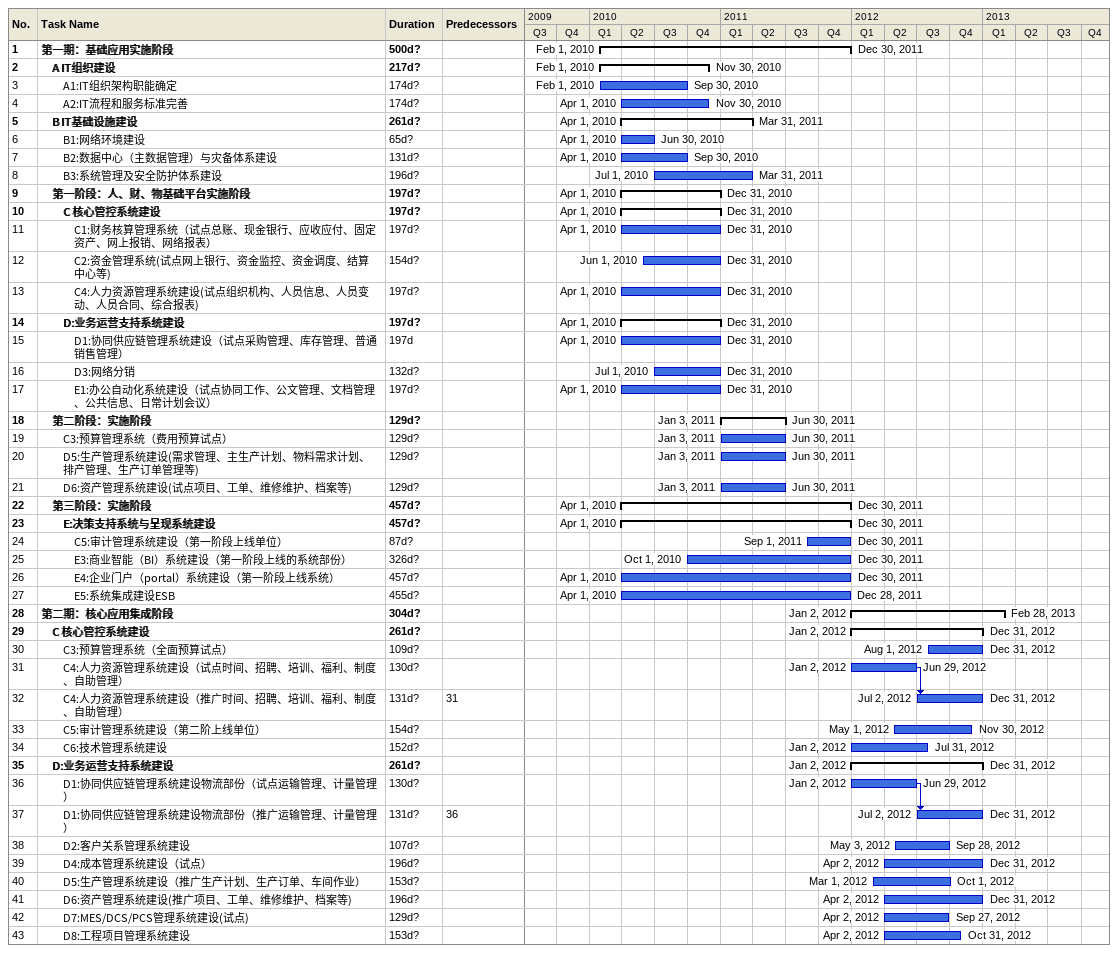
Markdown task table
| ID | Level | Task | Duration | Start | Finish | Predecessors |
|---|---|---|---|---|---|---|
| 1 | 1 | **第一期：基础应用实施阶段** | 500d? | 2010-02-01 | 2011-12-30 |  |
| 2 | 2 | **A IT组织建设** | 217d? | 2010-02-01 | 2010-11-30 |  |
| 3 | 3 | A1:IT组织架构职能确定 | 174d? | 2010-02-01 | 2010-09-30 |  |
| 4 | 3 | A2:IT流程和服务标准完善 | 174d? | 2010-04-01 | 2010-11-30 |  |
| 5 | 2 | **B IT基础设施建设** | 261d? | 2010-04-01 | 2011-03-31 |  |
| 6 | 3 | B1:网络环境建设 | 65d? | 2010-04-01 | 2010-06-30 |  |
| 7 | 3 | B2:数据中心（主数据管理）与灾备体系建设 | 131d? | 2010-04-01 | 2010-09-30 |  |
| 8 | 3 | B3:系统管理及安全防护体系建设 | 196d? | 2010-07-01 | 2011-03-31 |  |
| 9 | 2 | **第一阶段：人、财、物基础平台实施阶段** | 197d? | 2010-04-01 | 2010-12-31 |  |
| 10 | 3 | **C 核心管控系统建设** | 197d? | 2010-04-01 | 2010-12-31 |  |
| 11 | 4 | C1:财务核算管理系统（试点总账、现金银行、应收应付、固定资产、网上报销、网络报表） | 197d? | 2010-04-01 | 2010-12-31 |  |
| 12 | 4 | C2:资金管理系统(试点网上银行、资金监控、资金调度、结算中心等) | 154d? | 2010-06-01 | 2010-12-31 |  |
| 13 | 4 | C4:人力资源管理系统建设(试点组织机构、人员信息、人员变动、人员合同、综合报表) | 197d? | 2010-04-01 | 2010-12-31 |  |
| 14 | 3 | **D:业务运营支持系统建设** | 197d? | 2010-04-01 | 2010-12-31 |  |
| 15 | 4 | D1:协同供应链管理系统建设（试点采购管理、库存管理、普通销售管理） | 197d | 2010-04-01 | 2010-12-31 |  |
| 16 | 4 | D3:网络分销 | 132d? | 2010-07-01 | 2010-12-31 |  |
| 17 | 4 | E1:办公自动化系统建设（试点协同工作、公文管理、文档管理、公共信息、日常计划会议） | 197d? | 2010-04-01 | 2010-12-31 |  |
| 18 | 2 | **第二阶段：实施阶段** | 129d? | 2011-01-03 | 2011-06-30 |  |
| 19 | 3 | C3:预算管理系统（费用预算试点） | 129d? | 2011-01-03 | 2011-06-30 |  |
| 20 | 3 | D5:生产管理系统建设(需求管理、主生产计划、物料需求计划、排产管理、生产订单管理等) | 129d? | 2011-01-03 | 2011-06-30 |  |
| 21 | 3 | D6:资产管理系统建设(试点项目、工单、维修维护、档案等) | 129d? | 2011-01-03 | 2011-06-30 |  |
| 22 | 2 | **第三阶段：实施阶段** | 457d? | 2010-04-01 | 2011-12-30 |  |
| 23 | 3 | **E:决策支持系统与呈现系统建设** | 457d? | 2010-04-01 | 2011-12-30 |  |
| 24 | 4 | C5:审计管理系统建设（第一阶段上线单位） | 87d? | 2011-09-01 | 2011-12-30 |  |
| 25 | 4 | E3:商业智能（BI）系统建设（第一阶段上线的系统部份） | 326d? | 2010-10-01 | 2011-12-30 |  |
| 26 | 4 | E4:企业门户（portal）系统建设（第一阶段上线系统） | 457d? | 2010-04-01 | 2011-12-30 |  |
| 27 | 4 | E5:系统集成建设ESB | 455d? | 2010-04-01 | 2011-12-28 |  |
| 28 | 1 | **第二期：核心应用集成阶段** | 304d? | 2012-01-02 | 2013-02-28 |  |
| 29 | 2 | **C 核心管控系统建设** | 261d? | 2012-01-02 | 2012-12-31 |  |
| 30 | 3 | C3:预算管理系统（全面预算试点） | 109d? | 2012-08-01 | 2012-12-31 |  |
| 31 | 3 | C4:人力资源管理系统建设（试点时间、招聘、培训、福利、制度、自助管理） | 130d? | 2012-01-02 | 2012-06-29 |  |
| 32 | 3 | C4:人力资源管理系统建设（推广时间、招聘、培训、福利、制度、自助管理） | 131d? | 2012-07-02 | 2012-12-31 | 31 |
| 33 | 3 | C5:审计管理系统建设（第二阶上线单位） | 154d? | 2012-05-01 | 2012-11-30 |  |
| 34 | 3 | C6:技术管理系统建设 | 152d? | 2012-01-02 | 2012-07-31 |  |
| 35 | 2 | **D:业务运营支持系统建设** | 261d? | 2012-01-02 | 2012-12-31 |  |
| 36 | 3 | D1:协同供应链管理系统建设物流部份（试点运输管理、计量管理） | 130d? | 2012-01-02 | 2012-06-29 |  |
| 37 | 3 | D1:协同供应链管理系统建设物流部份（推广运输管理、计量管理） | 131d? | 2012-07-02 | 2012-12-31 | 36 |
| 38 | 3 | D2:客户关系管理系统建设 | 107d? | 2012-05-03 | 2012-09-28 |  |
| 39 | 3 | D4:成本管理系统建设（试点） | 196d? | 2012-04-02 | 2012-12-31 |  |
| 40 | 3 | D5:生产管理系统建设（推广生产计划、生产订单、车间作业） | 153d? | 2012-03-01 | 2012-10-01 |  |
| 41 | 3 | D6:资产管理系统建设(推广项目、工单、维修维护、档案等) | 196d? | 2012-04-02 | 2012-12-31 |  |
| 42 | 3 | D7:MES/DCS/PCS管理系统建设(试点) | 129d? | 2012-04-02 | 2012-09-27 |  |
| 43 | 3 | D8:工程项目管理系统建设 | 153d? | 2012-04-02 | 2012-10-31 |  |
